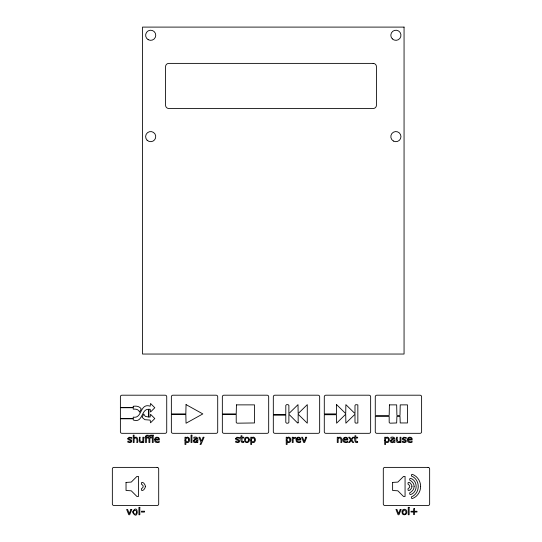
<?xml version="1.0" encoding="UTF-8"?>
<svg xmlns="http://www.w3.org/2000/svg" width="542" height="542" viewBox="0 0 542 542"><rect width="100%" height="100%" fill="white"/><g stroke="black" fill="none" stroke-linecap="round" stroke-linejoin="round"><path stroke-width="0.81" d="M345.708 439.298L346.968 439.298L346.765 438.424A1.077 1.077 0 0 0 346.175 437.922L344.644 438.065L343.933 439.298L345.6 439.298L345.708 439.975L347.828 439.975C348.567 435.375 341.223 437.096 343.215 441.08A2.249 2.249 0 0 0 344.177 442.252L346.805 442.523L347.727 442.211L347.679 441.235C346.453 442.367 343.784 442.001 343.933 439.975L345.6 439.975M298.744 439.298L298.838 439.975M133.576 511.614L132.648 511.79C138.711 501.858 138.718 522.332 132.648 512.407L133.562 512.332L133.955 513.613A1.294 1.294 0 0 0 134.741 514.094L135.425 514.094A1.301 1.301 0 0 0 136.205 513.62C138.271 511.397 134.159 508.179 133.576 511.614M245.424 439.406L245.804 441.398A1.287 1.287 0 0 0 246.583 441.879L247.26 441.879A1.294 1.294 0 0 0 248.04 441.398L248.432 440.07L249.354 440.002C249.747 443.532 243.968 443.403 244.483 439.887C243.961 436.378 249.733 436.235 249.354 439.765L248.446 439.887C249.002 437.679 245.404 437.076 245.424 439.406M402.889 511.614L402.862 512.095C400.843 512.793 402.489 509.175 403.865 509.338C405.26 508.992 406.696 510.049 406.805 511.479C407.963 514.88 402.32 516.343 401.981 512.712L402.889 512.563L403.268 513.613A1.294 1.294 0 0 0 404.054 514.094L404.732 514.094A1.301 1.301 0 0 0 405.518 513.62C407.577 511.397 403.472 508.179 402.889 511.614M188.718 439.847L188.487 441.053L187.491 441.805L185.872 441.54L185.872 440.348L184.985 440.348L184.985 444.481L185.872 444.481L185.872 442.265L187.762 442.584A2.182 2.182 0 0 0 188.934 441.899C191.021 439.84 188.528 435.301 185.872 437.794L185.872 437.245L184.985 437.245L184.985 440.239L185.872 440.239L185.872 438.546L187.39 437.943L188.392 438.417L188.718 439.847M254.476 439.847L254.245 441.053L253.25 441.805L251.63 441.54L251.63 440.185L250.743 440.185L250.743 444.481L251.63 444.481L251.63 442.265L253.52 442.584A2.182 2.182 0 0 0 254.693 441.899C256.779 439.84 254.286 435.301 251.63 437.794L251.63 437.245L250.743 437.245L250.743 440.043L251.63 440.043L251.63 438.546L253.148 437.943L254.151 438.417L254.476 439.847M289.956 439.847L289.726 441.053L288.737 441.805L287.111 441.54L287.111 440.341L286.223 440.341L286.223 444.481L287.111 444.481L287.111 442.265L289.001 442.584A2.182 2.182 0 0 0 290.173 441.899C292.26 439.84 289.774 435.301 287.111 437.794L287.111 437.245L286.223 437.245L286.223 440.199L287.111 440.199L287.111 438.546L288.629 437.943L289.631 438.417L289.956 439.847M388.438 439.847L388.207 441.053L387.212 441.805L385.592 441.54L385.592 440.368L384.705 440.368L384.705 444.481L385.592 444.481L385.592 442.265L387.483 442.584A2.182 2.182 0 0 0 388.655 441.899C390.741 439.84 388.255 435.301 385.592 437.794L385.592 437.245L384.705 437.245L384.705 440.212L385.592 440.212L385.592 438.546L387.11 437.943L388.113 438.417L388.438 439.847M151.746 435.212L151.699 436.025L150.405 435.958L149.877 436.5L149.816 437.245L151.414 437.245L151.414 437.99L149.843 437.99L149.843 442.529L148.948 442.529L148.948 437.99L148.352 437.99L149.213 435.897A1.47 1.47 0 0 1 149.992 435.24L151.746 435.212M145.568 436.622L145.541 437.245L144.938 437.245L144.938 437.99L145.541 437.99L145.541 442.529L146.435 442.529L146.435 437.99L148.007 437.99L148.007 437.245L146.401 437.245L146.469 436.5L146.997 435.958L148.339 436.025L148.339 435.212L146.584 435.24A1.47 1.47 0 0 0 145.805 435.897L145.568 436.622M420.646 486.452C420.673 491.662 417.265 496.885 412.286 498.559L411.513 498.233L411.358 496.912C420.524 493.322 420.524 479.582 411.358 475.984L411.513 474.663L412.286 474.338C417.265 476.012 420.673 481.235 420.646 486.452M154.646 439.305L154.782 441.08A2.249 2.249 0 0 0 155.744 442.252L158.379 442.523L159.294 442.211L159.246 441.235C158.02 442.367 155.358 442.001 155.507 439.975L157.18 439.975L157.18 439.298L155.507 439.298L155.656 438.722L156.482 437.936L157.742 437.922A1.077 1.077 0 0 1 158.332 438.424L158.535 439.298L157.39 439.298L157.39 439.975L159.402 439.975C160.256 436.656 154.863 436.059 154.646 439.305M296.074 439.305L296.217 441.08A2.249 2.249 0 0 0 297.172 442.252L299.807 442.523L300.729 442.211L300.681 441.235C299.455 442.367 296.786 442.001 296.935 439.975L300.83 439.975C301.684 436.656 296.291 436.059 296.074 439.305M407.428 439.305L407.57 441.08A2.249 2.249 0 0 0 408.526 442.252L411.161 442.523L412.083 442.211L412.083 441.235C410.829 442.34 408.153 442.035 408.289 439.975L409.617 439.975L409.617 439.298L408.289 439.298L408.77 438.248L410.531 437.922A1.077 1.077 0 0 1 411.121 438.424L411.317 439.298L409.793 439.298L409.793 439.975L412.184 439.975C413.045 436.656 407.652 436.059 407.428 439.305M127.871 438.41C127.221 440.809 131.306 439.528 130.954 441.473L129.789 441.906L127.81 441.215L127.81 442.211L130.202 442.631L131.611 441.947L131.611 440.077L129.213 439.25L128.745 438.607L129.904 437.868L131.74 438.464L131.74 437.509L129.057 437.245L127.871 438.41M235.682 438.41C235.032 440.809 239.124 439.528 238.771 441.473L237.599 441.906L235.628 441.215L235.628 442.211L238.019 442.631L239.422 441.947L239.422 440.077L237.023 439.25L236.563 438.607L237.721 437.868L239.55 438.464L239.55 437.509L236.868 437.245L235.682 438.41M402.408 438.41C401.757 440.809 405.843 439.528 405.491 441.473L404.325 441.906L402.354 441.215L402.354 442.211L404.738 442.631L406.148 441.947L406.148 440.077L403.749 439.25L403.282 438.607L404.447 437.868L406.276 438.464L406.276 437.509L403.594 437.245L402.408 438.41M414.108 486.452C414.183 489.379 412.015 491.567 409.637 492.881L409.799 494.236L410.579 494.555C417.997 492.38 417.99 480.497 410.565 478.342L409.799 478.667L409.637 480.016C412.015 481.33 414.183 483.518 414.108 486.452M193.365 440.45L193.331 441.351A1.551 1.551 0 0 0 193.799 442.204L195.012 442.678L196.909 441.967L196.909 442.529L197.796 442.529L197.796 440.49L196.909 440.49L196.909 441.229L195.784 441.805L194.497 441.622L194.219 440.937L194.734 440.104L195.953 439.826L196.909 439.758L196.909 440.389L197.796 440.389C198.724 437.712 195.96 436.351 193.772 437.353L193.819 438.261C200.384 437.983 194.89 438.81 193.365 440.45M390.43 440.45L390.396 441.351A1.551 1.551 0 0 0 390.857 442.204L392.069 442.678A2.629 2.629 0 0 0 393.648 442.191L394.854 442.529L394.854 440.463L393.973 440.463L393.973 441.229L392.394 441.852L391.554 441.622L391.338 440.578L393.011 439.826L394.854 440.287C395.748 437.638 392.957 436.391 390.829 437.353L390.877 438.261C397.442 437.983 391.954 438.81 390.43 440.45M145.337 486.452L145.154 487.698L143.772 489.812L142.268 490.537L141.503 490.225L141.381 488.843L142.952 487.414L143.156 486.452L142.952 485.49L141.381 484.053L141.503 482.678L142.268 482.36L143.772 483.071L145.154 485.198L145.337 486.452M411.927 486.452L411.744 487.698L410.362 489.812L408.858 490.537L408.092 490.225L407.977 488.843L409.542 487.414L409.745 486.452L409.542 485.49L407.977 484.053L408.092 482.678L408.858 482.36L410.362 483.071L411.744 485.198L411.927 486.452M297.084 438.722L296.935 439.298L299.963 439.298L299.767 438.424A1.077 1.077 0 0 0 299.17 437.922L297.91 437.936L297.084 438.722M130.9 509.433L129.267 513.667L127.614 509.433L126.645 509.433L128.786 514.751L129.68 514.751L131.835 509.433L130.9 509.433M305.823 437.245L304.197 441.452L302.558 437.245L301.596 437.245L303.716 442.529L304.618 442.529L306.752 437.245L305.823 437.245M400.206 509.433L398.573 513.667L396.927 509.433L395.958 509.433L398.092 514.751L398.993 514.751L401.148 509.433L400.206 509.433M133.271 406.297L133.163 407.503L120.385 407.503L120.385 396.744A1.545 1.545 0 0 1 121.93 395.199L165.181 395.199A1.545 1.545 0 0 1 166.726 396.744L166.726 431.778A1.545 1.545 0 0 1 165.181 433.322L121.93 433.322A1.545 1.545 0 0 1 120.385 431.778L120.385 418.797L133.163 418.797L133.271 419.989C143.088 423.587 141.055 408.844 148.616 409.278L148.616 417.008L145.324 416.412L143.772 414.088L142.133 417.381L144.883 419.691L150.161 420.097L150.547 422.801L154.795 418.553L150.547 414.305L150.161 417.008L148.921 417.008L148.921 409.278L150.161 409.278L150.547 411.988L154.795 407.733L150.547 403.485L150.161 406.188C139.633 402.72 142.41 419.02 133.271 417.116L133.163 418.553L120.385 418.553L120.385 407.733L133.163 407.733L133.271 409.169C135.785 408.912 138.779 409.339 139.545 412.205L141.198 408.905C139.531 406.243 136.103 405.802 133.271 406.297M298.161 422.801L297.619 423.031L288.886 414.23L288.886 422.414L288.114 423.187L286.569 423.187L285.797 422.414L285.797 415.179L273.317 415.179L273.317 431.778A1.545 1.545 0 0 0 274.862 433.322L318.113 433.322A1.545 1.545 0 0 0 319.658 431.778L319.658 396.744A1.545 1.545 0 0 0 318.113 395.199L274.862 395.199A1.545 1.545 0 0 0 273.317 396.744L273.317 414.406L285.797 414.406L285.797 405.416L286.569 404.644L288.114 404.644L288.886 405.416L288.886 413.6L298.005 404.644L298.161 413.6L307.273 404.644L307.273 423.187L298.161 414.23L298.161 422.801M336.609 404.644L336.447 413.919L324.292 413.919L324.292 396.744A1.545 1.545 0 0 1 325.837 395.199L369.095 395.199A1.545 1.545 0 0 1 370.64 396.744L370.64 431.778A1.545 1.545 0 0 1 369.095 433.322L325.837 433.322A1.545 1.545 0 0 1 324.292 431.778L324.292 414.725L336.447 414.725L336.609 423.187L345.721 414.23L345.877 423.187L354.99 414.23L354.99 422.414L355.762 423.187L357.849 422.956L357.849 404.874L355.762 404.644L354.99 405.416L354.99 413.6L345.877 404.644L345.721 413.6L336.609 404.644M203.148 437.245L201.516 441.161L199.89 437.245L198.921 437.245L201.028 442.272L200.045 444.481L200.994 444.481L204.083 437.245L203.148 437.245M126.035 482.414L126.035 490.483L131.266 490.808L136.936 496.479L138.474 496.479L138.474 476.418L136.936 476.418L131.266 482.089L126.035 482.414M236.447 404.874L236.217 413.919L222.342 413.919L222.342 396.744A1.545 1.545 0 0 1 223.887 395.199L267.138 395.199A1.545 1.545 0 0 1 268.683 396.744L268.683 431.778A1.545 1.545 0 0 1 267.138 433.322L223.887 433.322A1.545 1.545 0 0 1 222.342 431.778L222.342 414.596L236.217 414.596L236.217 422.414L236.989 423.187L254.53 422.956L254.53 404.874L236.447 404.874M389.407 404.874L389.176 415.47L375.274 415.47L375.274 396.744A1.545 1.545 0 0 1 376.819 395.199L420.07 395.199A1.545 1.545 0 0 1 421.615 396.744L421.615 431.778A1.545 1.545 0 0 1 420.07 433.322L376.819 433.322A1.545 1.545 0 0 1 375.274 431.778L375.274 416.405L389.176 416.405L389.176 422.414L389.949 423.187L396.669 422.956L396.9 416.405L399.989 416.405L400.22 422.956L407.489 422.956L407.489 404.874L400.22 404.874L399.989 415.47L396.9 415.47L396.669 404.874L389.407 404.874M392.625 482.414L392.625 490.483L397.855 490.808L403.526 496.479L405.064 496.479L405.064 476.418L403.526 476.418L397.855 482.089L392.625 482.414M186.042 404.596L185.838 413.919L171.36 413.919L171.36 396.744A1.545 1.545 0 0 1 172.905 395.199L216.163 395.199A1.545 1.545 0 0 1 217.708 396.744L217.708 431.778A1.545 1.545 0 0 1 216.163 433.322L172.905 433.322A1.545 1.545 0 0 1 171.36 431.778L171.36 414.427L185.838 414.427L186.042 423.234L202.823 413.919L186.042 404.596M351.135 440.497L349.624 442.529L348.587 442.529L350.654 439.894L348.608 437.245L349.732 437.245L351.223 439.237L352.72 437.245L353.757 437.245L351.683 439.847L353.757 442.529L352.639 442.529L351.135 440.497M293.656 437.658L293.154 438.024L293.154 437.245L292.267 437.245L292.267 442.529L293.154 442.529L293.154 438.776L295.566 438.214L295.566 437.299L293.656 437.658M134.538 437.523L134.111 437.828L134.111 435.165L133.224 435.165L133.224 442.529L134.111 442.529L134.111 438.58C136.821 436.256 137.478 440.646 136.753 442.529L137.641 442.529C138.481 440.511 137.668 435.558 134.538 437.523M338.581 437.523L338.161 437.828L338.161 437.245L337.266 437.245L337.266 442.529L338.161 442.529L338.161 438.58C340.871 436.256 341.521 440.646 340.803 442.529L341.69 442.529C342.53 440.511 341.717 435.558 338.581 437.523M142.851 441.947L141.557 442.631L140.337 442.55A1.477 1.477 0 0 1 139.579 441.886L139.321 437.245L140.209 437.245C139.423 439.183 140.188 443.485 142.851 441.188L142.851 437.245L143.745 437.245L143.745 442.529L142.851 442.529L142.851 441.947M400.064 441.947L398.77 442.631L397.55 442.55A1.477 1.477 0 0 1 396.791 441.886L396.534 437.245L397.422 437.245C396.636 439.183 397.401 443.485 400.064 441.188L400.064 437.245L400.951 437.245L400.951 442.529L400.064 442.529L400.064 441.947M243.731 441.683L242.098 441.486L241.942 437.99L243.778 437.99L243.778 437.245L241.942 437.245L241.942 435.721L241.055 435.721L241.055 437.245L240.452 437.245L240.452 437.99L241.055 437.99C240.465 439.901 240.939 443.647 243.778 442.482L243.731 441.683M357.666 441.683L356.108 441.655L355.83 440.402L355.83 437.99L357.666 437.99L357.666 437.245L355.83 437.245L355.83 435.721L354.935 435.721L354.935 437.245L354.339 437.245L354.339 437.99L354.935 437.99C354.346 439.901 354.82 443.647 357.666 442.482L357.666 441.683M404.061 27.1L142.512 27.1L142.512 354.041L404.061 354.041L404.061 27.1M373.167 63.387L168.833 63.387A3.272 3.272 0 0 0 165.561 66.659L165.561 105.236A3.272 3.272 0 0 0 168.833 108.508L373.167 108.508A3.272 3.272 0 0 0 376.439 105.236L376.439 66.659A3.272 3.272 0 0 0 373.167 63.387M153.21 435.165L152.322 435.165L152.322 442.529L153.21 442.529L153.21 435.165M191.922 435.165L191.035 435.165L191.035 442.529L191.922 442.529L191.922 435.165M157.153 467.387L113.895 467.387A1.545 1.545 0 0 0 112.35 468.932L112.35 503.965A1.545 1.545 0 0 0 113.895 505.51L157.153 505.51A1.545 1.545 0 0 0 158.698 503.965L158.698 468.932A1.545 1.545 0 0 0 157.153 467.387M428.105 467.387L384.847 467.387A1.545 1.545 0 0 0 383.302 468.932L383.302 503.965A1.545 1.545 0 0 0 384.847 505.51L428.105 505.51A1.545 1.545 0 0 0 429.65 503.965L429.65 468.932A1.545 1.545 0 0 0 428.105 467.387M139.829 507.346L138.935 507.346L138.935 514.751L139.829 514.751L139.829 507.346M409.135 507.346L408.241 507.346L408.241 514.751L409.135 514.751L409.135 507.346M414.413 508.674L413.621 508.674L413.621 511.269L411.026 511.269L411.026 512.027L413.621 512.027L413.621 514.622L414.413 514.622L414.413 512.027L417.008 512.027L417.008 511.269L414.413 511.269L414.413 508.674M144.416 511.221L141.442 511.221L141.442 512.082L144.416 512.082L144.416 511.221M148.156 39.661A5.068 5.068 0 0 0 155.757 35.271A5.068 5.068 0 0 0 148.156 30.887A5.068 5.068 0 0 0 148.156 39.661M392.306 38.855A5.068 5.068 0 0 0 400.789 36.585A5.068 5.068 0 0 0 394.576 30.379A5.068 5.068 0 0 0 392.306 38.855M393.356 141.015A5.068 5.068 0 0 0 400.958 136.625A5.068 5.068 0 0 0 393.356 132.234A5.068 5.068 0 0 0 393.356 141.015M147.106 140.209A5.068 5.068 0 0 0 155.581 137.939A5.068 5.068 0 0 0 149.375 131.733A5.068 5.068 0 0 0 147.106 140.209"/></g></svg>
